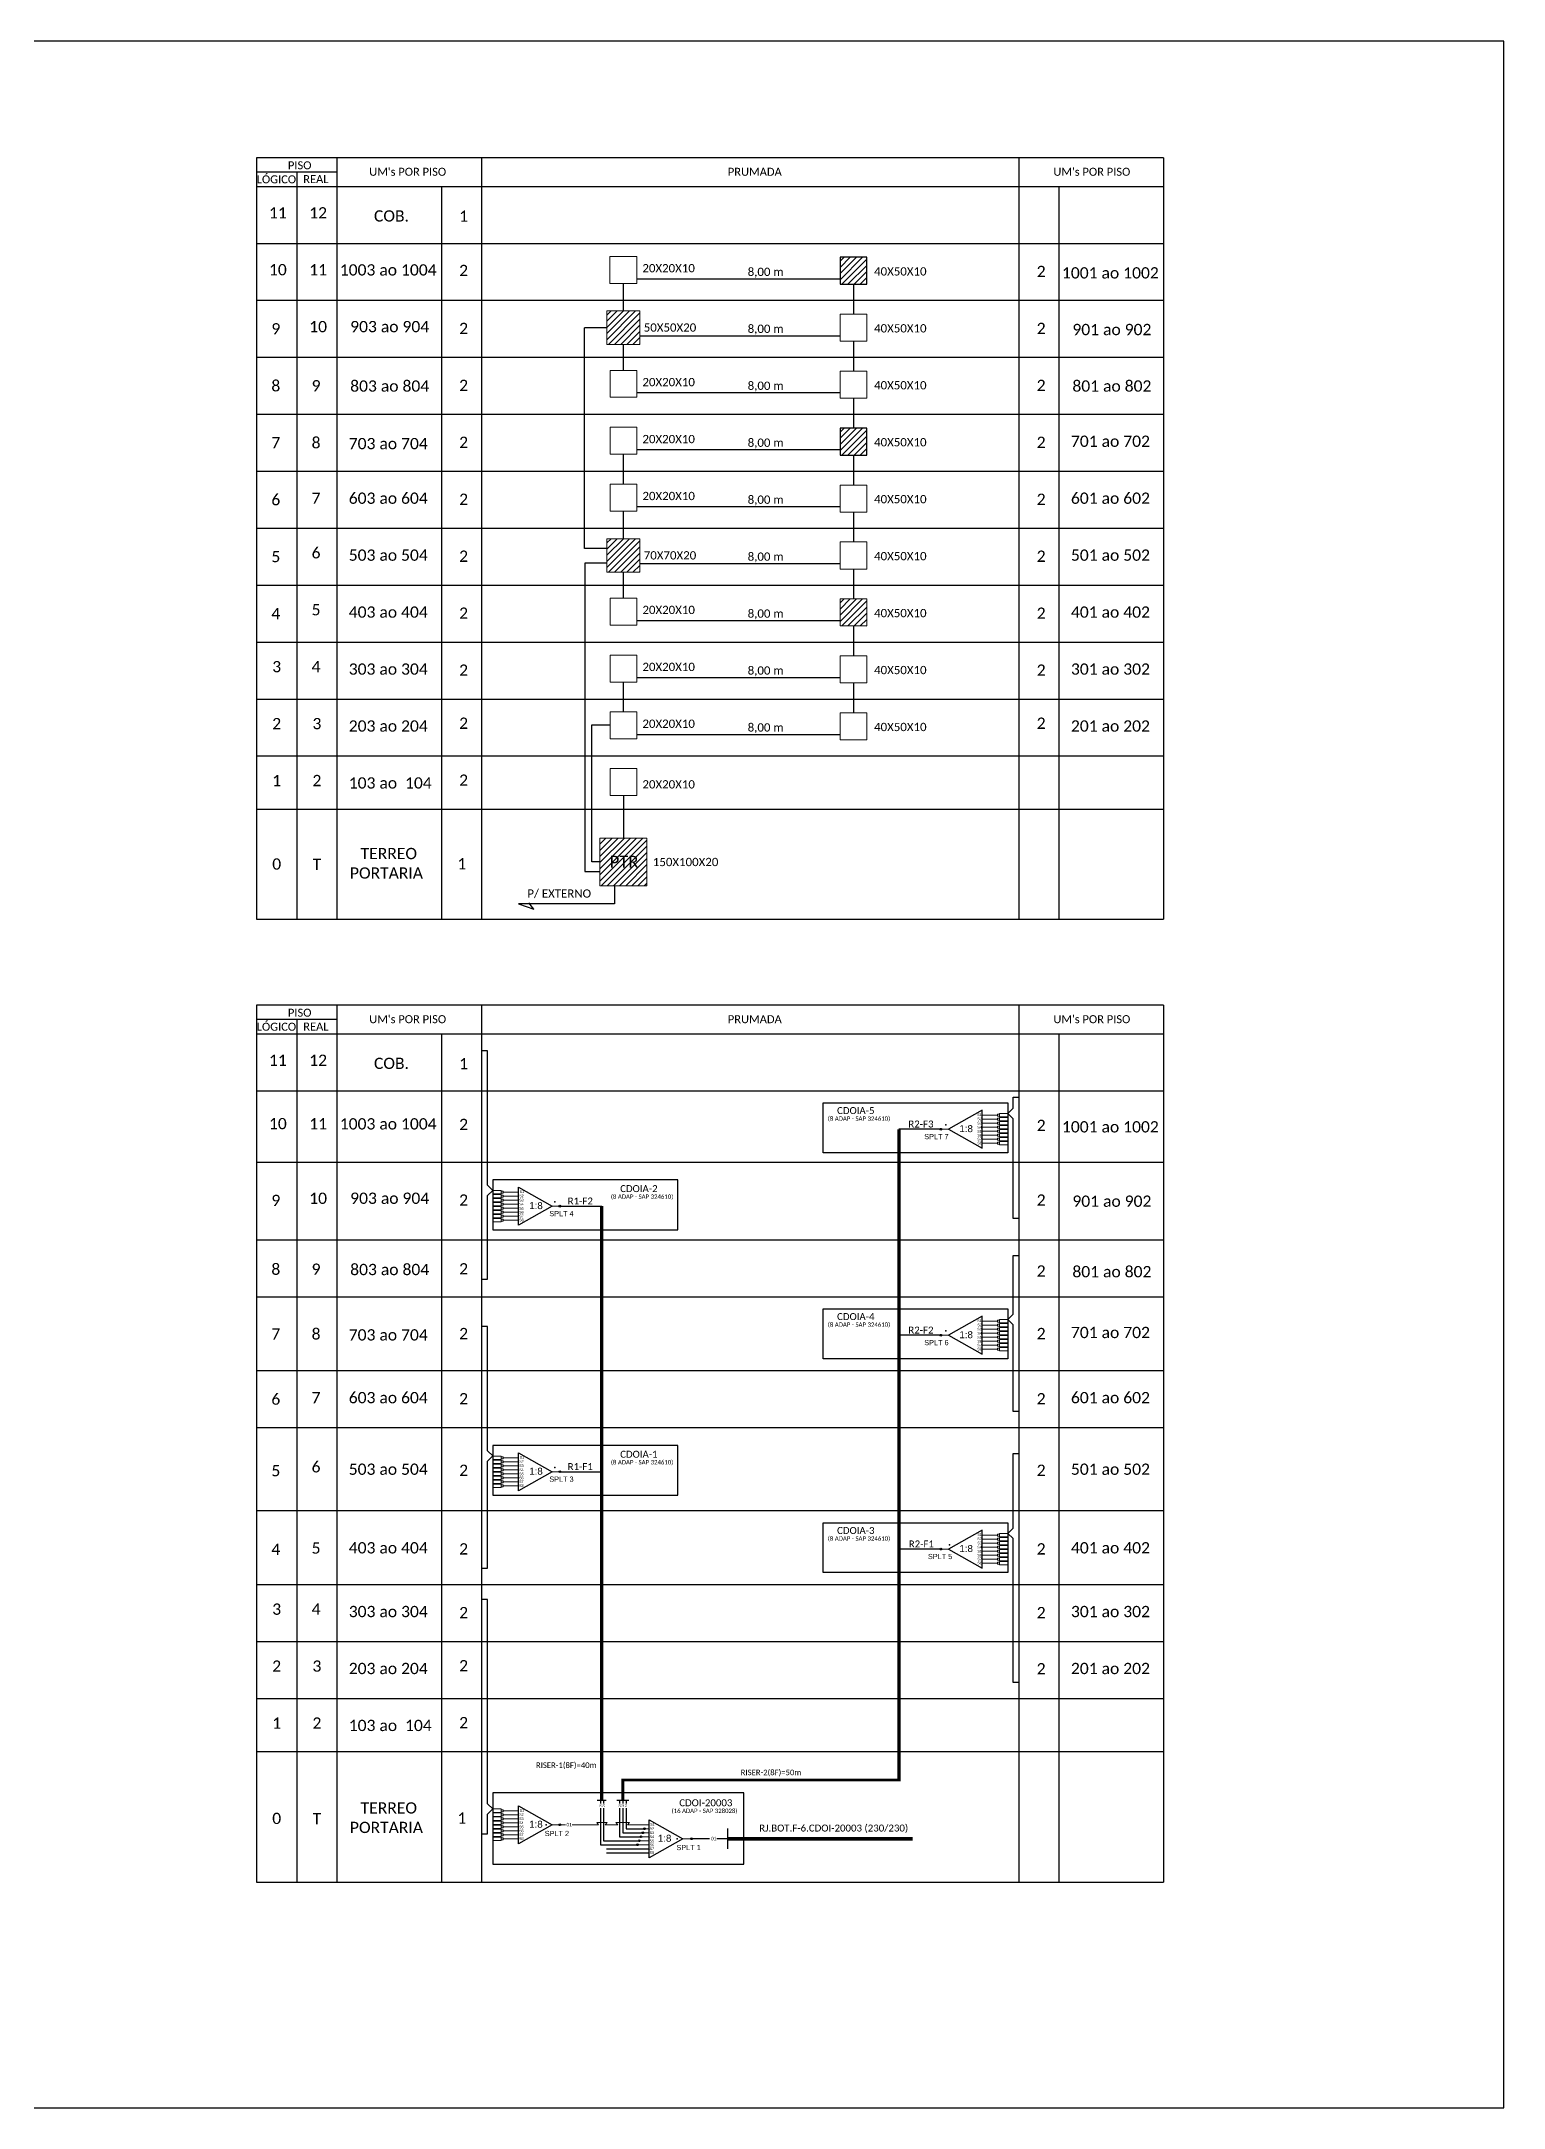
# Model space of a CAD drawing. Extents: x -4 to 837, y 1 to 595.
# Drawn here: x 417 to 837, y 1 to 595 of the extents above; entities that cross this region are included whole.
import ezdxf
from ezdxf.enums import TextEntityAlignment as Align

# ---------------------------------------------------------------- set-up
doc = ezdxf.new("R2010")
doc.units = 0
doc.styles.add('ARIAL', font='arial.ttf')
doc.styles.add('WMF-Calibri0', font='calibri.ttf')
doc.linetypes.add('RESERVA', pattern='A,0.5,-0.15,["RESERVA",Standard,S=0.18,R=0,X=0,Y=-0.1],-1.3', length=1.95)

# ---------------------------------------------------------------- blocks, each defined once
blk = doc.blocks.new('SPLITTER_')
blk.add_point((0, 0))
at = {"style": 'ARIAL', "flags": 4}
blk.add_attdef('SPLT', (0, -3.26), '', height=1.5, dxfattribs=at)
blk = doc.blocks.new('SPLT_1-8_SC-APC')
at = {"color": 1}
blk.add_lwpolyline([(-7.37, -2.1), (-17.04, -7.55), (-7.37, -13), (-7.37, -2.1)], dxfattribs=at)
at = {"color": 3, "lineweight": 0}
for points in [[(-2.99, -3.51), (-7.37, -3.51)], [(-7.37, -4.66), (-2.99, -4.66)], [(-7.37, -5.82), (-2.99, -5.82)], [(-2.41, -3.02), (-2.41, -4)], [(-2.41, -3.02), (0, -3.02)], [(-2.41, -4), (0, -4)], [(-2.41, -4.17), (-2.41, -5.16)], [(-2.41, -4.17), (0, -4.17)], [(-2.41, -5.16), (0, -5.16)], [(-2.41, -5.32), (-2.41, -6.31)], [(-2.41, -5.32), (0, -5.32)], [(-7.37, -6.97), (-2.99, -6.97)], [(-7.37, -8.12), (-2.99, -8.12)], [(-7.37, -9.28), (-2.99, -9.28)], [(-7.37, -10.43), (-2.99, -10.43)], [(-7.37, -11.58), (-2.99, -11.58)], [(-2.41, -6.31), (0, -6.31)], [(-2.41, -6.48), (-2.41, -7.46)], [(-2.41, -6.48), (0, -6.48)], [(-2.41, -7.46), (0, -7.46)], [(-2.41, -7.63), (-2.41, -8.62)], [(-2.41, -7.63), (0, -7.63)], [(-2.41, -8.62), (0, -8.62)], [(-2.41, -8.78), (-2.41, -9.77)], [(-2.41, -8.78), (0, -8.78)], [(-2.41, -9.77), (0, -9.77)], [(-2.41, -9.94), (-2.41, -10.92)], [(-2.41, -9.94), (0, -9.94)], [(-2.41, -10.92), (0, -10.92)], [(-2.41, -11.09), (-2.41, -12.08)], [(-2.41, -11.09), (0, -11.09)], [(-2.41, -12.08), (0, -12.08)]]:
    blk.add_lwpolyline(points, dxfattribs=at)
for points in [[(-2.99, -3.22), (-2.41, -3.22), (-2.41, -3.8), (-2.99, -3.8)], [(-2.99, -4.38), (-2.41, -4.38), (-2.41, -4.95), (-2.99, -4.95)], [(-2.99, -5.53), (-2.41, -5.53), (-2.41, -6.1), (-2.99, -6.1)], [(-2.99, -6.68), (-2.41, -6.68), (-2.41, -7.26), (-2.99, -7.26)], [(-2.99, -7.84), (-2.41, -7.84), (-2.41, -8.41), (-2.99, -8.41)], [(-2.99, -8.99), (-2.41, -8.99), (-2.41, -9.56), (-2.99, -9.56)], [(-2.99, -10.14), (-2.41, -10.14), (-2.41, -10.72), (-2.99, -10.72)], [(-2.99, -11.3), (-2.41, -11.3), (-2.41, -11.87), (-2.99, -11.87)]]:
    blk.add_lwpolyline(points, close=True, dxfattribs=at)
at = {"color": 1, "lineweight": 0}
blk.add_lwpolyline([(-17.04, -7.55), (-19.26, -7.55)], dxfattribs=at)
at = {"color": 1, "style": 'ARIAL'}
for s, height, p in [('S1', 0.75, (-8.74, -3.78)), ('S2', 0.75, (-8.74, -4.97)), ('S3', 0.75, (-8.74, -6.18)), ('1:8', 2, (-13.91, -8.4)), ('S4', 0.75, (-8.74, -7.36)), ('S5', 0.75, (-8.74, -8.57)), ('S6', 0.75, (-8.74, -9.69)), ('S7', 0.75, (-8.74, -10.78)), ('S8', 0.75, (-8.74, -11.9))]:
    blk.add_text(s, height=height, dxfattribs=at).set_placement(p)
blk = doc.blocks.new('SPLITTER FUTURO')
blk.add_point((0, 0))
at = {"style": 'ARIAL', "text_generation_flag": 6, "flags": 4}
for tag, p, height in [('SPLT', (-6.22, -4.1), 1.5), ('INSTAL.', (-6.25, -6.09), 1.25)]:
    blk.add_attdef(tag, p, '', height=height, rotation=180, dxfattribs=at)
blk = doc.blocks.new('SPLT_1-8_SC-APC_ESQ')
at = {"color": 3, "lineweight": 0}
for points in [[(2.41, -3.02), (0, -3.02)], [(2.41, -4), (0, -4)], [(2.41, -4.17), (0, -4.17)], [(2.41, -5.16), (0, -5.16)], [(2.41, -5.32), (0, -5.32)], [(2.41, -3.02), (2.41, -4)], [(2.41, -4.17), (2.41, -5.16)], [(2.41, -5.32), (2.41, -6.31)], [(2.99, -3.51), (7.37, -3.51)], [(7.37, -4.66), (2.99, -4.66)], [(7.37, -5.82), (2.99, -5.82)], [(2.41, -6.31), (0, -6.31)], [(2.41, -6.48), (0, -6.48)], [(2.41, -7.46), (0, -7.46)], [(2.41, -7.63), (0, -7.63)], [(2.41, -8.62), (0, -8.62)], [(2.41, -8.78), (0, -8.78)], [(2.41, -9.77), (0, -9.77)], [(2.41, -9.94), (0, -9.94)], [(2.41, -10.92), (0, -10.92)], [(2.41, -11.09), (0, -11.09)], [(2.41, -6.48), (2.41, -7.46)], [(2.41, -7.63), (2.41, -8.62)], [(2.41, -8.78), (2.41, -9.77)], [(2.41, -9.94), (2.41, -10.92)], [(2.41, -11.09), (2.41, -12.08)], [(7.37, -6.97), (2.99, -6.97)], [(7.37, -8.12), (2.99, -8.12)], [(7.37, -9.28), (2.99, -9.28)], [(7.37, -10.43), (2.99, -10.43)], [(7.37, -11.58), (2.99, -11.58)], [(2.41, -12.08), (0, -12.08)]]:
    blk.add_lwpolyline(points, dxfattribs=at)
for points in [[(2.99, -3.22), (2.41, -3.22), (2.41, -3.8), (2.99, -3.8)], [(2.99, -4.38), (2.41, -4.38), (2.41, -4.95), (2.99, -4.95)], [(2.99, -5.53), (2.41, -5.53), (2.41, -6.1), (2.99, -6.1)], [(2.99, -6.68), (2.41, -6.68), (2.41, -7.26), (2.99, -7.26)], [(2.99, -7.84), (2.41, -7.84), (2.41, -8.41), (2.99, -8.41)], [(2.99, -8.99), (2.41, -8.99), (2.41, -9.56), (2.99, -9.56)], [(2.99, -10.14), (2.41, -10.14), (2.41, -10.72), (2.99, -10.72)], [(2.99, -11.3), (2.41, -11.3), (2.41, -11.87), (2.99, -11.87)]]:
    blk.add_lwpolyline(points, close=True, dxfattribs=at)
at = {"color": 1}
blk.add_lwpolyline([(7.37, -2.1), (17.04, -7.55), (7.37, -13), (7.37, -2.1)], dxfattribs=at)
at = {"color": 1, "lineweight": 0}
blk.add_lwpolyline([(17.04, -7.55), (19.26, -7.55)], dxfattribs=at)
at = {"color": 1, "style": 'ARIAL'}
for s, height, p in [('S3', 0.75, (7.55, -6.18)), ('S2', 0.75, (7.56, -4.97)), ('S1', 0.75, (7.7, -3.78)), ('S5', 0.75, (7.55, -8.57)), ('S4', 0.75, (7.55, -7.36)), ('S6', 0.75, (7.55, -9.69)), ('S7', 0.75, (7.55, -10.78)), ('S8', 0.75, (7.55, -11.9)), ('1:8', 2, (10.45, -8.4))]:
    blk.add_text(s, height=height, dxfattribs=at).set_placement(p)

msp = doc.modelspace()

# ---------------------------------------------------------------- hatches: boundary and pattern name
h = msp.add_hatch()
h.set_pattern_fill('ANSI31', color=1, scale=10, style=0)
h.set_pattern_definition([(45, (28.8286, 135.4751), (-0.8838835, 0.8838835), [])])
h.paths.add_polyline_path([(654.02, 533.2), (646.36, 533.2), (646.36, 525.43), (654.02, 525.43)])
h.paths.add_polyline_path([(652.33, 523.79), (652.33, 528.94)])
h = msp.add_hatch()
h.set_pattern_fill('ANSI31', color=1, scale=10, style=0)
h.set_pattern_definition([(45, (-36.429, 120.0197), (-0.8838835, 0.8838835), [])])
h.paths.add_polyline_path([(588.76, 517.74), (579.29, 517.74), (579.29, 508.14), (588.76, 508.14)])
h.paths.add_polyline_path([(587.07, 508.34), (587.07, 508.34), (587.07, 513.48), (587.07, 513.48)], flags=24)
h = msp.add_hatch()
h.set_pattern_fill('ANSI31', color=1, scale=10, style=0)
h.set_pattern_definition([(45, (28.8286, 86.3595), (-0.8838835, 0.8838835), [])])
h.paths.add_polyline_path([(654.02, 484.08), (646.36, 484.08), (646.36, 476.31), (654.02, 476.31)])
h.paths.add_polyline_path([(652.33, 474.68), (652.33, 479.82)])
h = msp.add_hatch()
h.set_pattern_fill('ANSI31', color=1, scale=10, style=0)
h.set_pattern_definition([(45, (-36.429, 54.5323), (-0.8838835, 0.8838835), [])])
h.paths.add_polyline_path([(588.76, 452.25), (579.29, 452.25), (579.29, 442.65), (588.76, 442.65)])
h.paths.add_polyline_path([(587.07, 442.85), (587.07, 442.85), (587.07, 448), (587.07, 448)], flags=24)
h = msp.add_hatch()
h.set_pattern_fill('ANSI31', color=1, scale=10, style=0)
h.set_pattern_definition([(45, (28.8286, 37.2439), (-0.8838835, 0.8838835), [])])
h.paths.add_polyline_path([(654.02, 434.97), (646.36, 434.97), (646.36, 427.2), (654.02, 427.2)])
h.paths.add_polyline_path([(652.33, 425.56), (652.33, 430.71)])
h = msp.add_hatch()
h.set_pattern_fill('ANSI31', color=1, scale=10, style=0)
h.set_pattern_definition([(45, (-34.3792, -31.4949), (-0.8838835, 0.8838835), [])])
h.paths.add_polyline_path([(577.24, 352.47), (590.81, 352.47), (590.81, 366.23), (577.24, 366.23)])
h.paths.add_polyline_path([(579.24, 356.82), (589.33, 356.82), (589.33, 361.97), (579.24, 361.97)], flags=24)
h = msp.add_hatch(color=3)
h.dxf.hatch_style = 1
edge = h.paths.add_edge_path()
edge.add_arc((675.31, 282.54), 0.242, 0, 360)
h = msp.add_hatch(color=3)
h.dxf.hatch_style = 1
edge = h.paths.add_edge_path()
edge.add_arc((565.78, 260.41), 0.242, 0, 360)
h = msp.add_hatch(color=3)
h.dxf.hatch_style = 1
edge = h.paths.add_edge_path()
edge.add_arc((675.31, 223.32), 0.242, 0, 360)
h = msp.add_hatch(color=3)
h.dxf.hatch_style = 1
edge = h.paths.add_edge_path()
edge.add_arc((565.78, 184.07), 0.242, 0, 360)
h = msp.add_hatch(color=3)
h.dxf.hatch_style = 1
edge = h.paths.add_edge_path()
edge.add_arc((675.31, 161.83), 0.242, 0, 360)
h = msp.add_hatch(color=3)
h.dxf.hatch_style = 1
edge = h.paths.add_edge_path()
edge.add_arc((565.77, 82.59), 0.242, 0, 360)
h = msp.add_hatch(color=3)
h.dxf.hatch_style = 1
edge = h.paths.add_edge_path()
edge.add_arc((588.61, 77.98), 0.242, 0, 360)
h = msp.add_hatch(color=3)
h.dxf.hatch_style = 1
edge = h.paths.add_edge_path()
edge.add_arc((589.11, 79.13), 0.242, 0, 360)
h = msp.add_hatch(color=3)
h.dxf.hatch_style = 1
edge = h.paths.add_edge_path()
edge.add_arc((589.61, 80.29), 0.242, 0, 360)
h = msp.add_hatch(color=3)
h.dxf.hatch_style = 1
edge = h.paths.add_edge_path()
edge.add_arc((590.11, 81.44), 0.242, 0, 360)
h = msp.add_hatch(color=3)
h.dxf.hatch_style = 1
edge = h.paths.add_edge_path()
edge.add_arc((603.6, 78.56), 0.242, 0, 360)
h = msp.add_hatch(color=3)
h.dxf.hatch_style = 1
edge = h.paths.add_edge_path()
edge.add_arc((588.11, 76.83), 0.242, 0, 360)

# ---------------------------------------------------------------- linework, layer by layer
for p, q in [((837.17, 595.26), (-3.83, 595.26)), ((837.17, 1.26), (837.17, 595.26)), ((-3.83, 1.26), (837.17, 1.26))]:
    msp.add_line(p, q)
at = {"color": 3}
for p, q in [((584.03, 517.74), (584.03, 525.66)), ((584.04, 467.94), (584.04, 476.54)), ((584.03, 435.2), (584.03, 442.65))]:
    msp.add_line(p, q, dxfattribs=at)
at = {"color": 6}
for p, q in [((675.31, 282.54), (663.29, 282.54)), ((675.31, 223.32), (663.29, 223.32)), ((675.31, 161.83), (663.29, 161.83))]:
    msp.add_line(p, q, dxfattribs=at)
at = {"color": 5}
for p, q in [((565.78, 260.41), (577.8, 260.41)), ((565.78, 184.07), (577.8, 184.07))]:
    msp.add_line(p, q, dxfattribs=at)
at = {"color": 0}
for points in [[(739.39, 561.77), (478.56, 561.77)], [(501.7, 557.66), (478.56, 557.66)], [(739.39, 318.17), (478.56, 318.17)], [(501.7, 314.06), (478.56, 314.06)]]:
    msp.add_lwpolyline(points, dxfattribs=at)
for points in [[(478.56, 561.77), (478.56, 342.94)], [(501.7, 342.94), (501.7, 561.77)], [(543.3, 342.94), (543.3, 561.77)], [(697.79, 561.77), (697.79, 342.94)], [(739.39, 561.77), (739.39, 342.94)], [(478.56, 553.55), (739.39, 553.55)], [(490.13, 557.66), (490.13, 342.94)], [(531.72, 553.55), (531.72, 342.94)], [(709.37, 342.94), (709.37, 553.55)], [(478.56, 537.18), (739.39, 537.18)], [(478.56, 520.81), (739.39, 520.81)], [(478.56, 504.43), (739.39, 504.43)], [(478.56, 488.06), (739.39, 488.06)], [(478.56, 471.69), (739.39, 471.69)], [(478.56, 455.32), (739.39, 455.32)], [(478.56, 438.95), (739.39, 438.95)], [(478.56, 422.58), (739.39, 422.58)], [(478.56, 406.2), (739.39, 406.2)], [(478.56, 389.83), (739.39, 389.83)], [(478.56, 374.57), (739.39, 374.57)], [(478.56, 342.94), (739.39, 342.94)], [(478.56, 318.17), (478.56, 66.08)], [(501.7, 66.08), (501.7, 318.17)], [(543.3, 66.08), (543.3, 318.17)], [(697.79, 318.17), (697.79, 66.08)], [(739.39, 318.17), (739.39, 66.08)], [(478.56, 309.95), (739.39, 309.95)], [(490.13, 314.06), (490.13, 66.08)], [(531.72, 309.95), (531.72, 66.08)], [(709.37, 66.08), (709.37, 309.95)], [(478.56, 293.57), (739.39, 293.57)], [(478.56, 273.1), (739.39, 273.1)], [(478.56, 273.1), (739.39, 273.1)], [(478.56, 250.72), (739.39, 250.72)], [(478.56, 234.35), (739.39, 234.35)], [(478.56, 213.13), (739.39, 213.13)], [(478.56, 196.76), (739.39, 196.76)], [(478.56, 172.91), (739.39, 172.91)], [(478.56, 151.64), (739.39, 151.64)], [(478.56, 135.27), (739.39, 135.27)], [(478.56, 118.9), (739.39, 118.9)], [(478.56, 103.64), (739.39, 103.64)], [(478.56, 66.08), (739.39, 66.08)]]:
    msp.add_lwpolyline(points)
at = {"lineweight": 0}
for points in [[(587.86, 533.43), (580.19, 533.43), (580.19, 525.66), (587.86, 525.66)], [(654.02, 516.82), (646.36, 516.82), (646.36, 509.06), (654.02, 509.06)], [(587.86, 500.68), (580.2, 500.68), (580.2, 492.92), (587.86, 492.92)], [(654.02, 500.45), (646.36, 500.45), (646.36, 492.68), (654.02, 492.68)], [(587.86, 484.31), (580.2, 484.31), (580.2, 476.54), (587.86, 476.54)], [(587.86, 467.94), (580.2, 467.94), (580.2, 460.17), (587.86, 460.17)], [(654.02, 467.71), (646.36, 467.71), (646.36, 459.94), (654.02, 459.94)], [(654.02, 451.34), (646.36, 451.34), (646.36, 443.57), (654.02, 443.57)], [(587.86, 435.2), (580.2, 435.2), (580.2, 427.43), (587.86, 427.43)], [(587.86, 418.82), (580.2, 418.82), (580.2, 411.06), (587.86, 411.06)], [(654.02, 418.59), (646.36, 418.59), (646.36, 410.83), (654.02, 410.83)], [(587.86, 402.48), (580.2, 402.48), (580.2, 394.71), (587.86, 394.71)], [(654.02, 402.22), (646.36, 402.22), (646.36, 394.45), (654.02, 394.45)], [(587.86, 386.26), (580.2, 386.26), (580.2, 378.49), (587.86, 378.49)]]:
    msp.add_lwpolyline(points, close=True, dxfattribs=at)
at = {"color": 1}
for points in [[(654.02, 533.2), (646.36, 533.2), (646.36, 525.43), (654.02, 525.43)], [(654.02, 484.08), (646.36, 484.08), (646.36, 476.31), (654.02, 476.31)], [(641.44, 290.09), (694.57, 290.09), (694.57, 275.77), (641.44, 275.77)], [(599.65, 267.96), (546.52, 267.96), (546.52, 253.64), (599.65, 253.64)], [(641.44, 230.86), (694.57, 230.86), (694.57, 216.54), (641.44, 216.54)], [(599.65, 191.61), (546.52, 191.61), (546.52, 177.3), (599.65, 177.3)], [(641.44, 169.38), (694.57, 169.38), (694.57, 155.06), (641.44, 155.06)], [(618.7, 91.79), (546.51, 91.79), (546.51, 71.26), (618.7, 71.26)]]:
    msp.add_lwpolyline(points, close=True, dxfattribs=at)
at = {"color": 3}
for points in [[(646.36, 526.91), (587.86, 526.91)], [(650.19, 525.43), (650.19, 516.82)], [(579.29, 512.94), (572.9, 512.94)], [(579.29, 449.45), (572.9, 449.45), (572.9, 512.94)], [(584.03, 500.68), (584.03, 508.14)], [(646.36, 510.54), (588.76, 510.54)], [(650.19, 509.06), (650.19, 500.45)], [(646.36, 494.17), (587.86, 494.17)], [(650.19, 492.68), (650.19, 484.08)], [(646.36, 477.79), (587.86, 477.79)], [(650.19, 476.31), (650.19, 467.71)], [(584.03, 452.25), (584.03, 460.17)], [(646.36, 461.42), (587.86, 461.42)], [(650.19, 459.94), (650.19, 451.34)], [(579.29, 445.25), (572.91, 445.25), (572.91, 356.66), (577.24, 356.66)], [(646.36, 445.05), (588.76, 445.05)], [(650.19, 443.57), (650.19, 434.97)], [(646.36, 428.68), (587.86, 428.68)], [(650.19, 427.2), (650.19, 418.59)], [(584.03, 402.48), (584.03, 411.06)], [(646.36, 412.31), (587.86, 412.31)], [(650.19, 410.83), (650.19, 402.22)], [(577.24, 359.35), (574.97, 359.35), (574.97, 398.75), (580.2, 398.75)], [(646.36, 395.94), (587.86, 395.94)], [(584.03, 378.49), (584.03, 366.23)], [(543.3, 239.44), (544.95, 239.44), (544.95, 263.44), (546.52, 264.94), (544.95, 266.45), (544.95, 305.05), (543.3, 305.05)], [(697.79, 256.82), (696.14, 256.82), (696.14, 285.56), (694.57, 287.07), (696.14, 288.58), (696.14, 291.73), (697.79, 291.73)], [(697.79, 201.42), (696.14, 201.42), (696.14, 226.34), (694.57, 227.85), (696.14, 229.35), (696.14, 246.24), (697.79, 246.24)], [(543.3, 156.38), (544.95, 156.38), (544.95, 187.09), (546.52, 188.6), (544.95, 190.11), (544.95, 225.83), (543.3, 225.83)], [(697.79, 123.52), (696.14, 123.52), (696.14, 164.85), (694.57, 166.36), (696.14, 167.87), (696.14, 189.33), (697.79, 189.33)], [(543.29, 79.95), (544.94, 79.95), (544.95, 85.61), (546.51, 87.12), (544.95, 88.63), (544.95, 147.36), (543.3, 147.36)], [(608.83, 78.56), (603.6, 78.56)], [(614.07, 78.57), (610.91, 78.57)]]:
    msp.add_lwpolyline(points, dxfattribs=at)
at = {"color": 1, "lineweight": 0}
for points in [[(588.76, 517.74), (579.29, 517.74), (579.29, 508.14), (588.76, 508.14)], [(588.76, 452.25), (579.29, 452.25), (579.29, 442.65), (588.76, 442.65)], [(654.02, 434.97), (646.36, 434.97), (646.36, 427.2), (654.02, 427.2)], [(577.24, 366.23), (590.81, 366.23), (590.81, 352.47), (577.24, 352.47)]]:
    msp.add_lwpolyline(points, close=True, dxfattribs=at)
at = {"color": 1}
for points in [[(581.52, 352.47), (581.52, 347.36), (553.89, 347.36)], [(553.89, 347.36), (558.3, 345.77)], [(558.3, 345.77), (556.9, 347.6)], [(591.49, 84), (601.15, 78.56), (591.49, 73.11), (591.49, 84)], [(614.07, 75.62), (614.07, 81.49)]]:
    msp.add_lwpolyline(points, dxfattribs=at)
at = {"color": 6}
msp.add_lwpolyline([(583.89, 89.56, 0.8, 0.8, 0), (583.89, 95.46, 0.8, 0.8, 0), (663.29, 95.46, 1, 1, 0), (663.29, 282.54, 1, 1, 0)], format="xyseb", dxfattribs=at)
at = {"color": 5, "const_width": 1}
msp.add_lwpolyline([(577.8, 89.56), (577.8, 97.71), (577.8, 97.71), (577.8, 260.41)], dxfattribs=at)
at = {"color": 5}
for points in [[(579.11, 89.56), (576.5, 89.56)], [(577.42, 89.56), (577.42, 88.66)], [(578.35, 89.56), (578.35, 88.66)], [(577.43, 87.33), (577.43, 76.82), (588.21, 76.82)], [(578.36, 87.33), (578.36, 77.98), (588.61, 77.98)]]:
    msp.add_lwpolyline(points, dxfattribs=at)
at = {"color": 6}
for points in [[(585.6, 89.56), (582.18, 89.56)], [(582.96, 89.56), (582.96, 88.68)], [(583.89, 89.56), (583.89, 88.68)], [(584.81, 89.56), (584.81, 88.68)], [(582.97, 87.35), (582.97, 79.14), (588.88, 79.14)], [(583.89, 87.35), (583.89, 80.29), (589.81, 80.29)], [(584.82, 87.35), (584.82, 81.44), (590.21, 81.44)]]:
    msp.add_lwpolyline(points, dxfattribs=at)
at = {"color": 7, "lineweight": 0}
for points in [[(576.92, 82.59), (576.37, 83.22), (579.36, 83.22)], [(579.36, 83.22), (579.36, 83.22), (578.81, 82.59), (582.42, 82.59)], [(582.42, 82.59), (581.87, 83.22), (585.82, 83.22)], [(585.27, 82.59), (585.82, 83.22), (585.82, 83.22)], [(566.02, 82.59), (567.4, 82.59)], [(569.27, 82.59), (576.92, 82.59)], [(591.49, 82.59), (585.27, 82.59)], [(591.49, 77.98), (588.61, 77.98)], [(591.49, 79.13), (589.11, 79.13)], [(591.49, 80.29), (589.61, 80.29)], [(591.49, 81.44), (590.11, 81.44)], [(591.49, 76.83), (588.11, 76.83)]]:
    msp.add_lwpolyline(points, dxfattribs=at)
at = {"color": 1, "lineweight": 0}
msp.add_lwpolyline([(601.15, 78.56), (603.38, 78.56)], dxfattribs=at)
at = {"color": 1, "const_width": 1}
msp.add_lwpolyline([(667.2, 78.56), (614.07, 78.56)], dxfattribs=at)
at = {"color": 8, "linetype": 'RESERVA', "ltscale": 4}
for points in [[(579.23, 75.67), (591.49, 75.67)], [(579.23, 74.52), (591.49, 74.52)]]:
    msp.add_lwpolyline(points, dxfattribs=at)
at = {"color": 3}
for centre in [(675.31, 282.54), (565.78, 260.41), (675.31, 223.32), (565.78, 184.07), (675.31, 161.83), (565.77, 82.59), (588.61, 77.98), (589.11, 79.13), (589.61, 80.29), (590.11, 81.44), (603.6, 78.56), (588.11, 76.83)]:
    msp.add_circle(centre, 0.242, dxfattribs=at)

# ---------------------------------------------------------------- block references
for p in [(694.57, 290.09), (694.57, 230.86), (694.57, 169.38)]:
    msp.add_blockref('SPLT_1-8_SC-APC', p, dxfattribs=at)
ref = msp.add_blockref('SPLITTER FUTURO', (676.78, 283.75))
ref.add_attrib('SPLT', 'SPLT 7', (670.55, 279.66), dxfattribs={"height": 1.5, "rotation": 180, "style": 'ARIAL', "text_generation_flag": 6})
for p in [(546.52, 267.96), (546.52, 191.61), (546.51, 90.14)]:
    msp.add_blockref('SPLT_1-8_SC-APC_ESQ', p)
ref = msp.add_blockref('SPLITTER FUTURO', (564.31, 261.63), dxfattribs=dict(xscale=-1))
ref.add_attrib('SPLT', 'SPLT 4', (562.74, 257.53), dxfattribs={"height": 1.5, "rotation": 180, "style": 'ARIAL', "text_generation_flag": 6})
ref = msp.add_blockref('SPLITTER FUTURO', (676.78, 224.53))
ref.add_attrib('SPLT', 'SPLT 6', (670.55, 220.44), dxfattribs={"height": 1.5, "rotation": 180, "style": 'ARIAL', "text_generation_flag": 6})
ref = msp.add_blockref('SPLITTER FUTURO', (564.31, 185.28), dxfattribs=dict(xscale=-1))
ref.add_attrib('SPLT', 'SPLT 3', (562.74, 181.19), dxfattribs={"height": 1.5, "rotation": 180, "style": 'ARIAL', "text_generation_flag": 6})
ref = msp.add_blockref('SPLITTER FUTURO', (677.84, 163.04))
ref.add_attrib('SPLT', 'SPLT 5', (671.61, 158.95), dxfattribs={"height": 1.5, "rotation": 180, "style": 'ARIAL', "text_generation_flag": 6})
ref = msp.add_blockref('SPLITTER_', (561.87, 82.59))
ref.add_attrib('SPLT', 'SPLT 2', (561.43, 79.33), dxfattribs={"height": 1.5, "style": 'ARIAL'})
ref = msp.add_blockref('SPLITTER_', (599.47, 78.56))
ref.add_attrib('SPLT', 'SPLT 1', (599.31, 75.29), dxfattribs={"height": 1.5, "style": 'ARIAL'})

# ---------------------------------------------------------------- texts
at = {"color": 0, "style": 'WMF-Calibri0'}
for s, p in [('     PISO', (483.52, 558.47)), ("UM's POR PISO", (510.95, 556.61)), ('PRUMADA', (614.07, 556.61)), ("UM's POR PISO", (707.68, 556.61)), ('  LÓGICO', (476.98, 554.44)), ('    REAL', (488.74, 554.5)), ('     PISO', (483.52, 314.87)), ("UM's POR PISO", (510.95, 313.01)), ('PRUMADA', (614.07, 313.01)), ("UM's POR PISO", (707.68, 313.01)), ('  LÓGICO', (476.98, 310.84)), ('    REAL', (488.74, 310.89))]:
    msp.add_text(s, height=2.3, dxfattribs=at).set_placement(p)
at = {"color": 7, "style": 'WMF-Calibri0'}
for s, p in [('11', (484.69, 545.95)), ('12', (496.26, 545.95)), ('10', (484.69, 529.62)), ('11', (496.26, 529.58)), ('10', (496.26, 513.25)), ('11', (484.69, 302.35)), ('12', (496.26, 302.35)), ('10', (484.69, 284.14)), ('11', (496.26, 284.1)), ('10', (496.26, 262.68))]:
    msp.add_text(s, height=3.24, dxfattribs=at).set_placement(p, align=Align.MIDDLE_CENTER)
for s, height, p in [('COB.', 3.24, (512.33, 543.45)), ('1003 ao 1004', 3.24, (502.49, 527.93)), ('20X20X10', 2.373, (589.51, 528.86)), ('40X50X10', 2.373, (656.13, 527.94)), ('1001 ao 1002', 3.24, (710.15, 527.08)), ('903 ao 904', 3.24, (505.48, 511.63)), ('50X50X20', 2.373, (589.9, 511.8)), ('40X50X10', 2.373, (656.13, 511.57)), ('901 ao 902', 3.24, (713.15, 510.79)), ('803 ao 804', 3.24, (505.48, 494.55)), ('20X20X10', 2.373, (589.52, 496.11)), ('40X50X10', 2.373, (656.13, 495.2)), ('801 ao 802', 3.24, (713.15, 494.55)), ('703 ao 704', 3.24, (505.07, 478)), ('20X20X10', 2.373, (589.52, 479.74)), ('40X50X10', 2.373, (656.13, 478.83)), ('701 ao 702', 3.24, (712.73, 478.68)), ('603 ao 604', 3.24, (505.07, 462.31)), ('20X20X10', 2.373, (589.52, 463.37)), ('40X50X10', 2.373, (656.13, 462.46)), ('601 ao 602', 3.24, (712.73, 462.31)), ('503 ao 504', 3.24, (505.07, 445.94)), ('70X70X20', 2.373, (589.9, 446.31)), ('40X50X10', 2.373, (656.13, 446.08)), ('501 ao 502', 3.24, (712.73, 445.94)), ('403 ao 404', 3.24, (505.07, 429.57)), ('20X20X10', 2.373, (589.52, 430.63)), ('40X50X10', 2.373, (656.13, 429.71)), ('401 ao 402', 3.24, (712.73, 429.57)), ('303 ao 304', 3.24, (505.07, 413.19)), ('20X20X10', 2.373, (589.52, 414.25)), ('301 ao 302', 3.24, (712.73, 413.19)), ('40X50X10', 2.373, (656.13, 413.34)), ('203 ao 204', 3.24, (505.07, 396.82)), ('20X20X10', 2.373, (589.52, 397.91)), ('40X50X10', 2.373, (656.13, 396.97)), ('201 ao 202', 3.24, (712.73, 396.82)), ('103 ao  104', 3.24, (505.07, 380.45)), ('20X20X10', 2.373, (589.52, 380.48)), ('TERREO', 3.24, (508.48, 360.16)), ('PORTARIA', 3.24, (505.4, 354.56)), ('PTR', 3.433, (580.1, 357.7)), ('150X100X20', 2.373, (592.51, 358.16)), ('P/ EXTERNO', 2.373, (556.41, 349.1)), ('COB.', 3.24, (512.33, 299.85)), ('1003 ao 1004', 3.24, (502.49, 282.45)), ('1001 ao 1002', 3.24, (710.15, 281.6)), ('903 ao 904', 3.24, (505.48, 261.07)), ('901 ao 902', 3.24, (713.15, 260.22)), ('803 ao 804', 3.24, (505.48, 240.58)), ('801 ao 802', 3.24, (713.15, 239.96)), ('701 ao 702', 3.24, (712.73, 222.48)), ('703 ao 704', 3.24, (505.07, 221.79)), ('603 ao 604', 3.24, (505.07, 203.75)), ('601 ao 602', 3.24, (712.73, 203.75)), ('503 ao 504', 3.24, (505.07, 183.18)), ('501 ao 502', 3.24, (712.73, 183.18)), ('403 ao 404', 3.24, (505.07, 160.58)), ('401 ao 402', 3.24, (712.73, 160.58)), ('303 ao 304', 3.24, (505.07, 142.26)), ('301 ao 302', 3.24, (712.73, 142.26)), ('203 ao 204', 3.24, (505.07, 125.89)), ('201 ao 202', 3.24, (712.73, 125.89)), ('103 ao  104', 3.24, (505.07, 109.52)), ('PORTARIA', 3.24, (505.4, 80.2)), ('TERREO', 3.24, (508.48, 85.81))]:
    msp.add_text(s, height=height, dxfattribs=at).set_placement(p)
at = {"color": 3, "style": 'WMF-Calibri0'}
for p in [(619.78, 527.81), (619.78, 511.44), (619.78, 495.07), (619.78, 478.7), (619.78, 462.32), (619.78, 445.95), (619.78, 429.58), (619.78, 413.21), (619.78, 396.84)]:
    msp.add_text('8,00 m', height=2.373, dxfattribs=at).set_placement(p)
at = {"color": 1, "style": 'WMF-Calibri0'}
for s, p in [('(8 ADAP - SAP 324610)', (651.79, 284.97)), ('(8 ADAP - SAP 324610)', (589.42, 262.52)), ('(8 ADAP - SAP 324610)', (651.79, 225.74)), ('(8 ADAP - SAP 324610)', (589.42, 186.18)), ('(8 ADAP - SAP 324610)', (651.79, 164.25)), ('(16 ADAP - SAP 328028)', (607.37, 85.97))]:
    msp.add_text(s, height=1.25, dxfattribs=at).set_placement(p, align=Align.CENTER)
at = {"color": 1}
for s, height, style, p in [('CDOIA-5', 2, 'WMF-Calibri0', (645.49, 286.89)), ('CDOIA-2', 2, 'WMF-Calibri0', (583.11, 264.45)), ('CDOIA-4', 2, 'WMF-Calibri0', (645.49, 227.67)), ('CDOIA-1', 2, 'WMF-Calibri0', (583.11, 188.1)), ('CDOIA-3', 2, 'WMF-Calibri0', (645.49, 166.18)), ('CDOI-20003', 2, 'WMF-Calibri0', (600.1, 87.9)), ('S3', 0.75, 'ARIAL', (591.58, 79.92)), ('S5', 0.75, 'ARIAL', (591.57, 77.54)), ('S2', 0.75, 'ARIAL', (591.58, 81.14)), ('S4', 0.75, 'ARIAL', (591.58, 78.75)), ('S1', 0.75, 'ARIAL', (591.72, 82.32)), ('1:8', 2, 'ARIAL', (593.96, 77.7)), ('RJ.BOT.F-6.CDOI-20003 (230/230)', 2, 'WMF-Calibri0', (623.08, 80.64)), ('S6', 0.75, 'ARIAL', (591.58, 76.42)), ('S7', 0.75, 'ARIAL', (591.58, 75.32)), ('S8', 0.75, 'ARIAL', (591.57, 74.2))]:
    msp.add_text(s, height=height, dxfattribs=dict(at, style=style)).set_placement(p)
at = {"color": 6, "style": 'WMF-Calibri0'}
for s, height, p in [('R2-F3', 2, (665.98, 283.02)), ('R2-F2', 2, (665.98, 223.79)), ('R2-F1', 2, (666.1, 162.31)), ('RISER-2(8F)=50m', 1.6, (617.78, 96.83))]:
    msp.add_text(s, height=height, dxfattribs=at).set_placement(p)
at = {"color": 5, "style": 'WMF-Calibri0'}
for s, height, p in [('R1-F2', 2, (568.03, 260.89)), ('R1-F1', 2, (568.03, 184.54)), ('RISER-1(8F)=40m', 1.6, (558.91, 98.91))]:
    msp.add_text(s, height=height, dxfattribs=at).set_placement(p)
at = {"style": 'ARIAL'}
for s, p in [('02', (577.41, 88.08)), ('01', (578.34, 88.08)), ('03', (582.95, 88.08)), ('02', (583.87, 88.08)), ('01', (584.81, 88.08))]:
    msp.add_text(s, height=0.6, rotation=90, dxfattribs=at).set_placement(p, align=Align.MIDDLE_CENTER)
for p in [(568.46, 82.63), (610.02, 78.62)]:
    msp.add_text('01', height=1, dxfattribs=at).set_placement(p, align=Align.MIDDLE_CENTER)
at = {"color": 7, "style": 'WMF-Calibri0'}
for tag, flags, p in [('1', 4, (538.1, 545.01)), ('2', 4, (538.1, 529.39)), ('2', 4, (704.17, 529.11)), ('9', 4, (484.1, 512.62)), ('2', 4, (538.1, 512.73)), ('2', 4, (704.17, 512.73)), ('8', 4, (484.1, 496.25)), ('9', 4, (495.67, 496.25)), ('2', 4, (538.1, 496.36)), ('2', 4, (704.17, 496.36)), ('7', 4, (484.1, 479.88)), ('8', 4, (495.67, 479.88)), ('2', 4, (538.1, 479.99)), ('2', 4, (704.17, 479.99)), ('6', 4, (484.1, 463.51)), ('7', 4, (495.67, 463.93)), ('2', 4, (538.1, 463.62)), ('2', 4, (704.17, 463.62)), ('5', 4, (484.1, 447.14)), ('6', 4, (495.67, 448.24)), ('2', 4, (538.1, 447.25)), ('2', 4, (704.17, 447.25)), ('4', 4, (484.1, 430.77)), ('5', 4, (495.67, 431.87)), ('2', 4, (538.1, 430.87)), ('2', 4, (704.17, 430.87)), ('3', 4, (484.35, 415.5)), ('4', 4, (495.67, 415.5)), ('2', 4, (538.1, 414.5)), ('2', 4, (704.17, 414.5)), ('2', 4, (484.35, 399.13)), ('3', 4, (495.92, 399.13)), ('2', 4, (538.1, 399.24)), ('2', 4, (704.17, 399.24)), ('1', 4, (484.35, 382.76)), ('2', 4, (495.92, 382.76)), ('2', 4, (538.1, 382.87)), ('0', 4, (484.35, 358.77)), ('T', 12, (495.92, 358.7)), ('1', 4, (537.58, 358.85)), ('1', 4, (538.1, 301.41)), ('2', 4, (538.1, 283.91)), ('2', 4, (704.17, 283.63)), ('9', 4, (484.1, 262.06)), ('2', 4, (538.1, 262.17)), ('2', 4, (704.17, 262.17)), ('8', 4, (484.1, 242.29)), ('9', 4, (495.67, 242.29)), ('2', 4, (538.1, 242.4)), ('2', 4, (704.17, 241.78)), ('7', 4, (484.1, 223.68)), ('8', 4, (495.67, 223.68)), ('2', 4, (538.1, 223.79)), ('2', 4, (704.17, 223.79)), ('6', 4, (484.1, 204.95)), ('7', 4, (495.67, 205.37)), ('2', 4, (538.1, 205.06)), ('2', 4, (704.17, 205.06)), ('5', 4, (484.1, 184.38)), ('6', 4, (495.67, 185.49)), ('2', 4, (538.1, 184.49)), ('2', 4, (704.17, 184.49)), ('4', 4, (484.1, 161.78)), ('5', 4, (495.67, 162.13)), ('2', 4, (538.1, 161.89)), ('2', 4, (704.17, 161.89)), ('3', 4, (484.35, 144.57)), ('4', 4, (495.67, 144.57)), ('2', 4, (538.1, 143.57)), ('2', 4, (704.17, 143.57)), ('2', 4, (484.35, 128.2)), ('3', 4, (495.92, 128.2)), ('2', 4, (538.1, 128.31)), ('2', 4, (704.17, 127.44)), ('1', 4, (484.35, 111.82)), ('2', 4, (495.92, 111.82)), ('2', 4, (538.1, 111.94)), ('0', 4, (484.35, 84.42)), ('T', 12, (495.92, 84.35)), ('1', 4, (537.58, 84.49))]:
    msp.add_attdef(tag, text='XX', height=3.24, dxfattribs=dict(at, flags=flags)).set_placement(p, align=Align.MIDDLE_CENTER)

doc.saveas('drawing.dxf')
